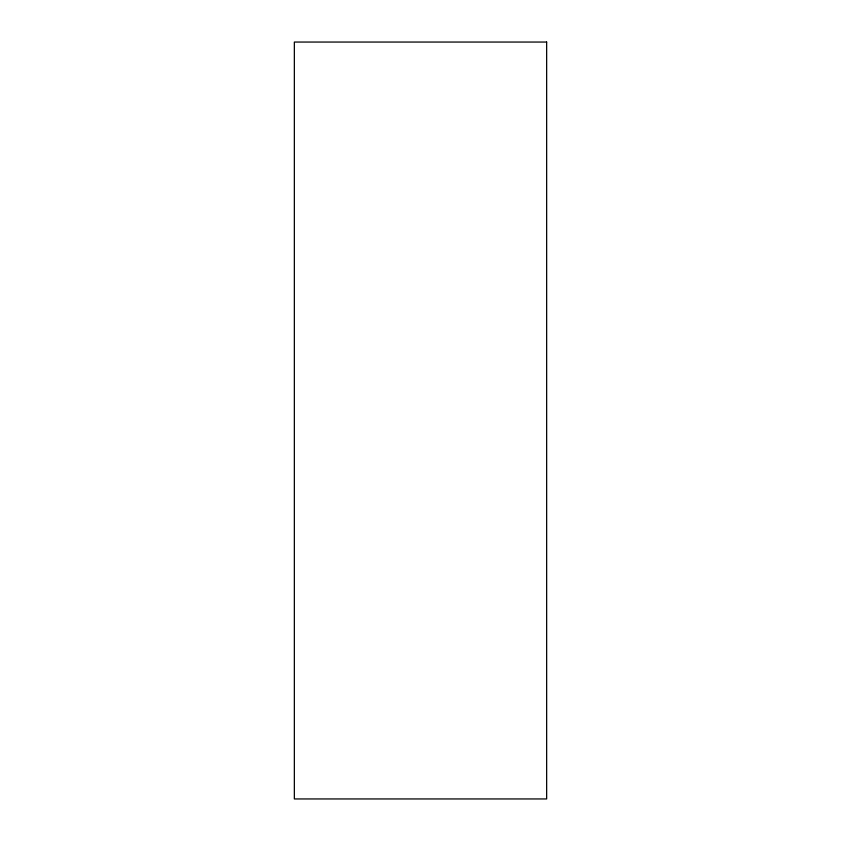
<?xml version="1.0" encoding="UTF-8"?>
<svg xmlns="http://www.w3.org/2000/svg" width="841" height="841" viewBox="0 0 841 841"><rect width="100%" height="100%" fill="white"/><g stroke="black" fill="none" stroke-linecap="round" stroke-linejoin="round"><path stroke-width="1.26" d="M546.65 42.05L294.35 42.05L294.35 798.95L546.65 798.95L546.65 42.05"/></g></svg>
